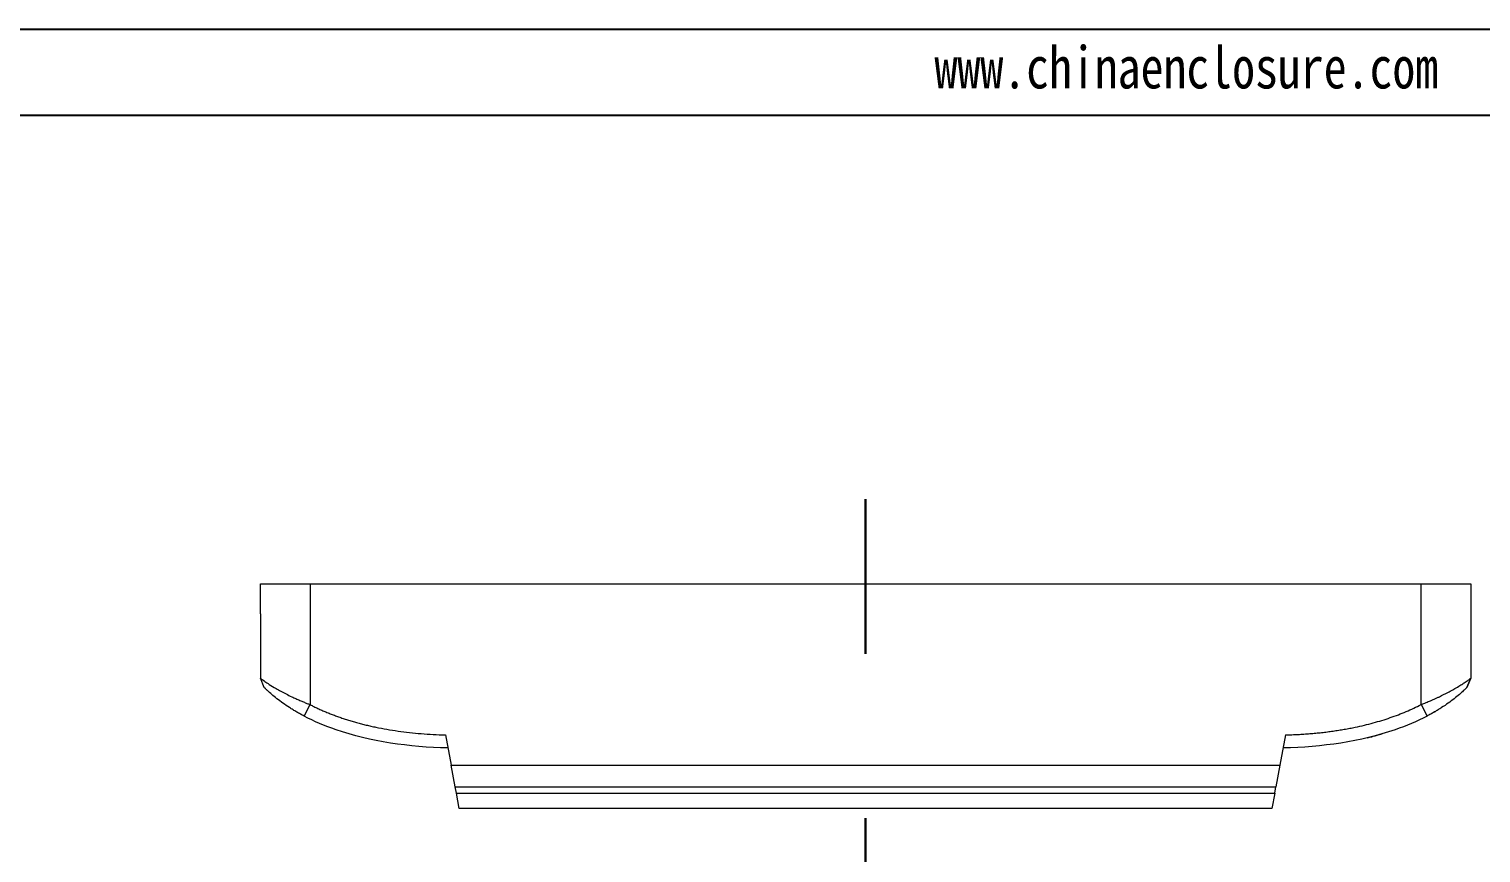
# Model space of a CAD drawing. Header units: inches. Extents: x 1328 to 2850, y 1126 to 1544.
# Drawn here: x 1438.8 to 1606.7, y 1448.3 to 1543.7 of the extents above; entities that cross this region are included whole.
import ezdxf

# ---------------------------------------------------------------- set-up
doc = ezdxf.new("R2010")
doc.units = ezdxf.units.IN
doc.header["$LTSCALE"] = 15
doc.linetypes.add('PHANTOM', pattern=[12.7, 6.35, -1.27, 1.27, -1.27, 1.27, -1.27])
doc.layers.add('文字', color=81, linetype='Continuous')
doc.styles.add('宋体', font='', dxfattribs={"width": 0.8, "height": 3.5})
doc.styles.get('宋体').set_extended_font_data('SimSun')

msp = doc.modelspace()

# ---------------------------------------------------------------- linework, layer by layer
for p, q in [((1327.6, 1543.694), (1918.824, 1543.694)), ((1342.898, 1533.741), (1908.871, 1533.741))]:
    msp.add_line(p, q)
at = {"color": 1, "linetype": 'PHANTOM', "lineweight": 30}
msp.add_line((1535.542, 1280.879), (1535.542, 1489.285), dxfattribs=at)
at = {"color": 7, "linetype": 'Continuous', "lineweight": 15}
for p, q in [((1465.542, 1475.986), (1465.542, 1479.486)), ((1465.542, 1479.486), (1471.292, 1479.486)), ((1471.292, 1479.486), (1471.292, 1465.494)), ((1471.292, 1479.486), (1599.792, 1479.486)), ((1599.792, 1465.494), (1599.792, 1479.486)), ((1599.792, 1479.486), (1605.542, 1479.486)), ((1605.542, 1479.486), (1605.542, 1475.986)), ((1465.542, 1475.986), (1465.542, 1468.542)), ((1605.542, 1475.986), (1605.542, 1468.541)), ((1465.982, 1467.481), (1465.542, 1468.542)), ((1605.103, 1467.481), (1605.543, 1468.542)), ((1605.542, 1468.541), (1605.103, 1467.48)), ((1470.597, 1464.165), (1471.292, 1465.494)), ((1599.793, 1465.494), (1600.488, 1464.165)), ((1600.458, 1464.152), (1600.56, 1464.205)), ((1486.949, 1461.986), (1487.605, 1458.486)), ((1584.136, 1461.986), (1583.48, 1458.486)), ((1487.605, 1458.486), (1583.48, 1458.486)), ((1488.074, 1455.986), (1487.605, 1458.486)), ((1583.48, 1458.486), (1583.011, 1455.986)), ((1488.074, 1455.986), (1583.011, 1455.986)), ((1488.214, 1455.236), (1488.074, 1455.986)), ((1488.214, 1455.236), (1582.871, 1455.236)), ((1488.542, 1453.486), (1488.214, 1455.236)), ((1582.871, 1455.236), (1582.542, 1453.486)), ((1582.871, 1455.236), (1583.011, 1455.986)), ((1582.542, 1453.486), (1488.542, 1453.486))]:
    msp.add_line(p, q, dxfattribs=at)
for points, knots in [([(1465.542, 1468.542), (1465.543, 1468.541), (1465.545, 1468.54), (1465.557, 1468.53), (1465.577, 1468.515), (1465.606, 1468.493), (1465.643, 1468.466), (1465.689, 1468.433), (1465.744, 1468.393), (1465.808, 1468.347), (1465.881, 1468.296), (1465.964, 1468.238), (1466.164, 1468.101), (1466.58, 1467.82), (1467.229, 1467.426), (1468.089, 1466.936), (1468.874, 1466.542), (1469.635, 1466.188), (1470.093, 1465.985), (1470.522, 1465.803), (1470.918, 1465.64), (1471.172, 1465.541), (1471.292, 1465.494)], [0, 0, 0, 0, 0.0221356, 0.0445137, 0.0671513, 0.090065, 0.1132709, 0.1367843, 0.1606199, 0.1847921, 0.2093143, 0.2341996, 0.2594605, 0.3731934, 0.5092664, 0.5901154, 0.754156, 0.8120295, 0.865547, 0.9147117, 0.9595275, 1, 1, 1, 1]), ([(1599.793, 1465.494), (1599.867, 1465.523), (1600.02, 1465.583), (1600.256, 1465.678), (1600.506, 1465.78), (1600.768, 1465.891), (1601.042, 1466.009), (1601.328, 1466.135), (1601.622, 1466.269), (1602.159, 1466.52), (1602.792, 1466.833), (1603.372, 1467.148), (1603.844, 1467.423), (1604.282, 1467.685), (1604.714, 1467.963), (1605.003, 1468.159), (1605.195, 1468.291), (1605.325, 1468.382), (1605.424, 1468.453), (1605.493, 1468.504), (1605.535, 1468.535), (1605.54, 1468.539), (1605.542, 1468.541)], [0, 0, 0, 0, 0.0248935, 0.0514676, 0.079724, 0.1096637, 0.1412878, 0.174597, 0.2095922, 0.246274, 0.3697932, 0.4512857, 0.4906813, 0.5845389, 0.6681497, 0.7416546, 0.7875783, 0.8322417, 0.8757253, 0.9181158, 0.9595071, 1, 1, 1, 1]), ([(1470.597, 1464.165), (1470.525, 1464.203), (1470.38, 1464.28), (1470.165, 1464.397), (1469.952, 1464.516), (1469.74, 1464.637), (1469.53, 1464.76), (1469.321, 1464.886), (1469.115, 1465.013), (1468.711, 1465.27), (1468.136, 1465.66), (1467.442, 1466.179), (1466.849, 1466.67), (1466.478, 1467.004), (1466.271, 1467.198), (1466.165, 1467.3), (1466.083, 1467.38), (1466.025, 1467.438), (1465.988, 1467.474), (1465.984, 1467.478), (1465.982, 1467.481)], [0, 0, 0, 0, 0.0315178, 0.0630282, 0.0945772, 0.126211, 0.1579756, 0.1899165, 0.2220786, 0.2545061, 0.3820192, 0.508393, 0.6377577, 0.7581629, 0.801574, 0.84322, 0.8834704, 0.9227281, 0.9614228, 1, 1, 1, 1]), ([(1605.103, 1467.48), (1605.102, 1467.479), (1605.101, 1467.478), (1605.09, 1467.468), (1605.073, 1467.451), (1605.05, 1467.427), (1605.019, 1467.397), (1604.981, 1467.36), (1604.936, 1467.316), (1604.885, 1467.266), (1604.826, 1467.21), (1604.759, 1467.147), (1604.586, 1466.985), (1604.24, 1466.673), (1603.646, 1466.182), (1602.952, 1465.662), (1602.313, 1465.228), (1601.769, 1464.887), (1601.348, 1464.637), (1600.922, 1464.396), (1600.632, 1464.242), (1600.488, 1464.165)], [0, 0, 0, 0, 0.0209288, 0.0418413, 0.0628103, 0.083908, 0.1052058, 0.1267729, 0.1486765, 0.1709813, 0.1937488, 0.2170374, 0.2409026, 0.3616523, 0.4917355, 0.6172166, 0.7450309, 0.8098129, 0.8736581, 0.93693, 1, 1, 1, 1]), ([(1471.292, 1465.494), (1471.44, 1465.419), (1471.738, 1465.267), (1472.192, 1465.049), (1472.655, 1464.838), (1473.127, 1464.635), (1473.608, 1464.439), (1474.098, 1464.25), (1474.596, 1464.068), (1475.104, 1463.894), (1475.62, 1463.726), (1476.146, 1463.567), (1476.68, 1463.414), (1477.224, 1463.268), (1477.776, 1463.13), (1478.337, 1462.999), (1479.134, 1462.826), (1480.176, 1462.626), (1481.471, 1462.422), (1482.797, 1462.255), (1484.153, 1462.126), (1485.54, 1462.032), (1486.476, 1462.002), (1486.948, 1461.986)], [0, 0, 0, 0, 0.0308251, 0.0619477, 0.0933812, 0.1251384, 0.1572317, 0.1896732, 0.2224747, 0.2556475, 0.2892025, 0.3231503, 0.3575011, 0.3922649, 0.427451, 0.4630686, 0.4991267, 0.5786871, 0.6597089, 0.742275, 0.8264637, 0.9123489, 1, 1, 1, 1]), ([(1584.137, 1461.986), (1584.374, 1461.993), (1584.846, 1462.007), (1585.551, 1462.039), (1586.248, 1462.08), (1586.937, 1462.131), (1587.619, 1462.191), (1588.293, 1462.261), (1588.96, 1462.34), (1589.619, 1462.428), (1590.27, 1462.526), (1590.914, 1462.633), (1591.55, 1462.749), (1592.326, 1462.905), (1593.234, 1463.108), (1594.265, 1463.371), (1595.264, 1463.66), (1596.232, 1463.974), (1597.169, 1464.314), (1598.074, 1464.68), (1598.949, 1465.069), (1599.513, 1465.353), (1599.792, 1465.494)], [0, 0, 0, 0, 0.0440418, 0.0876356, 0.1307896, 0.1735124, 0.2158129, 0.2577001, 0.2991834, 0.3402724, 0.3809771, 0.4213077, 0.4612746, 0.5008887, 0.568124, 0.6338412, 0.6981015, 0.7609704, 0.8225179, 0.8828183, 0.941951, 1, 1, 1, 1]), ([(1601.355, 1464.643), (1601.366, 1464.65), (1601.453, 1464.7), (1601.484, 1464.718), (1601.511, 1464.735)], [0, 0, 0, 0, 0.1367857, 1, 1, 1, 1]), ([(1487.231, 1460.483), (1482.764, 1460.553), (1478.259, 1461.215), (1472.998, 1463.033), (1471.758, 1463.558), (1470.597, 1464.165)], [0.2702863, 0.2702863, 0.2702863, 0.2702863, 0.77816666, 0.77816666, 0.94442565, 0.94442565, 0.94442565, 0.94442565]), ([(1600.488, 1464.165), (1599.327, 1463.558), (1598.087, 1463.033), (1592.826, 1461.215), (1588.321, 1460.553), (1583.854, 1460.483)], [0.27029127, 0.27029127, 0.27029127, 0.27029127, 0.43654529, 0.43654529, 0.94442565, 0.94442565, 0.94442565, 0.94442565]), ([(1593.574, 1461.652), (1593.673, 1461.676), (1593.872, 1461.724), (1594.528, 1461.887), (1595.089, 1462.053), (1595.291, 1462.112)], [0, 0, 0, 0, 0.3901937, 0.7802273, 1, 1, 1, 1])]:
    msp.add_open_spline(points, degree=3, knots=knots, dxfattribs=at)

# ---------------------------------------------------------------- texts
at = {"layer": '文字', "color": 0, "insert": (1543.52, 1541.688), "char_height": 4.86605, "width": 85.4918, "attachment_point": 1, "style": '宋体'}
msp.add_mtext('www.chinaenclosure.com', dxfattribs=at)

doc.saveas('drawing.dxf')
